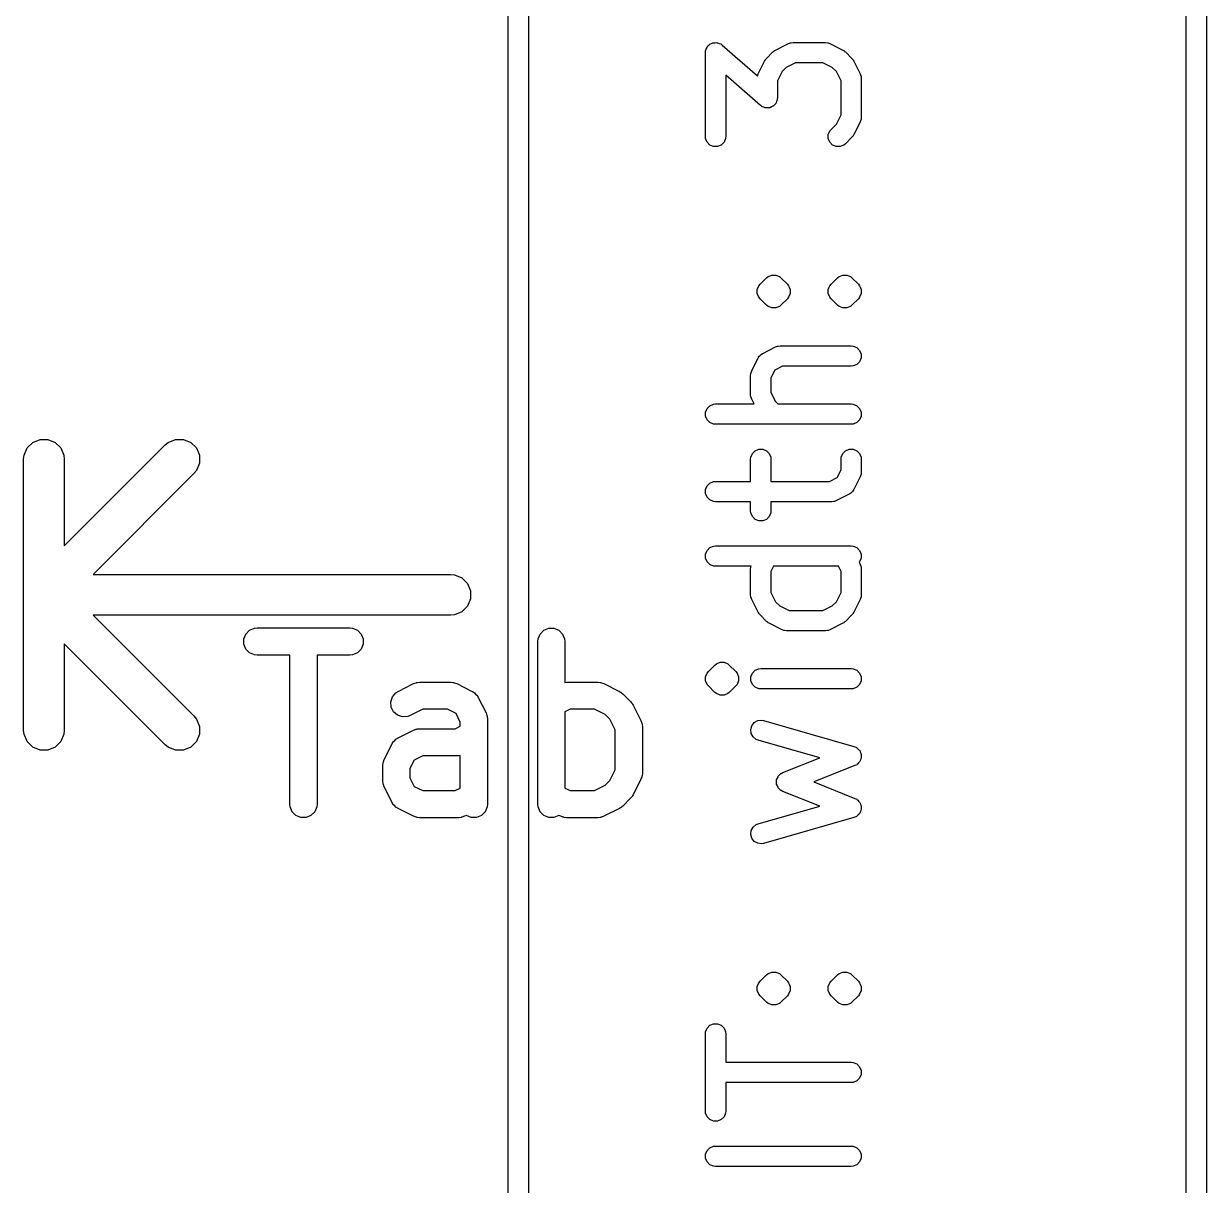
# Model space of a CAD drawing. Header units: inches. Extents: x 1.65 to 4.85, y -4.53 to -1.63.
# Drawn here: x 4.4823 to 4.8258, y -2.7306 to -2.3931 of the extents above; entities that cross this region are included whole.
import ezdxf

# ---------------------------------------------------------------- set-up
doc = ezdxf.new("R2010")
doc.units = ezdxf.units.IN
doc.header["$MEASUREMENT"] = 0
doc.layers.add('BLACK', color=250, linetype='CONTINUOUS')

msp = doc.modelspace()

# ---------------------------------------------------------------- linework, layer by layer
at = {"layer": 'BLACK', "linetype": 'CONTINUOUS'}
for p, q in [((4.81988, -4.25959), (4.81988, -2.079)), ((4.82579, -2.079), (4.82579, -4.25959)), ((4.62303, -4.12179), (4.62303, -2.21679)), ((4.62894, -2.21679), (4.62894, -4.12179)), ((4.68035, -2.40114), (4.68036, -2.401)), ((4.68036, -2.401), (4.68055, -2.40056)), ((4.68055, -2.40056), (4.6807, -2.4001)), ((4.6807, -2.4001), (4.68077, -2.40003)), ((4.68077, -2.40003), (4.68081, -2.39993)), ((4.68081, -2.39993), (4.68114, -2.3996)), ((4.68114, -2.3996), (4.68146, -2.39923)), ((4.68146, -2.39923), (4.68155, -2.39919)), ((4.68155, -2.39919), (4.68162, -2.39912)), ((4.68162, -2.39912), (4.68206, -2.39894)), ((4.68206, -2.39894), (4.68249, -2.39872)), ((4.68249, -2.39872), (4.68259, -2.39872)), ((4.68259, -2.39872), (4.68268, -2.39868)), ((4.68268, -2.39868), (4.68316, -2.39868)), ((4.68316, -2.39868), (4.68364, -2.39865)), ((4.68364, -2.39865), (4.68374, -2.39868)), ((4.68374, -2.39868), (4.68384, -2.39868)), ((4.68384, -2.39868), (4.68428, -2.39886)), ((4.68428, -2.39886), (4.68473, -2.39902)), ((4.68473, -2.39902), (4.68485, -2.3991)), ((4.68485, -2.3991), (4.6849, -2.39912)), ((4.6849, -2.39912), (4.68496, -2.39917)), ((4.68496, -2.39917), (4.6852, -2.39935)), ((4.6852, -2.39935), (4.69541, -2.40829)), ((4.7002, -2.40112), (4.70029, -2.40106)), ((4.70029, -2.40106), (4.70037, -2.40099)), ((4.70037, -2.40099), (4.70044, -2.40096)), ((4.70044, -2.40096), (4.70069, -2.40081)), ((4.70069, -2.40081), (4.70444, -2.39893)), ((4.70444, -2.39893), (4.70498, -2.39873)), ((4.70498, -2.39873), (4.70508, -2.39872)), ((4.70508, -2.39872), (4.70518, -2.39868)), ((4.70518, -2.39868), (4.70576, -2.39862)), ((4.70576, -2.39862), (4.71513, -2.39862)), ((4.71513, -2.39862), (4.71571, -2.39868)), ((4.71571, -2.39868), (4.71581, -2.39872)), ((4.71581, -2.39872), (4.71591, -2.39873)), ((4.71591, -2.39873), (4.71645, -2.39893)), ((4.71645, -2.39893), (4.7202, -2.40081)), ((4.7202, -2.40081), (4.72045, -2.40096)), ((4.72045, -2.40096), (4.72052, -2.40099)), ((4.72052, -2.40099), (4.7206, -2.40106)), ((4.7206, -2.40106), (4.72069, -2.40112)), ((4.68031, -2.40157), (4.68034, -2.40127)), ((4.68031, -2.42595), (4.68031, -2.40157)), ((4.68033, -2.40119), (4.68035, -2.40114)), ((4.68034, -2.40127), (4.68033, -2.40119)), ((4.69562, -2.40775), (4.69749, -2.404)), ((4.69749, -2.404), (4.69765, -2.40376)), ((4.69765, -2.40376), (4.69768, -2.40368)), ((4.69768, -2.40368), (4.69774, -2.4036)), ((4.69774, -2.4036), (4.6978, -2.40351)), ((4.6978, -2.40351), (4.69786, -2.40346)), ((4.69786, -2.40346), (4.69805, -2.40324)), ((4.69805, -2.40324), (4.69992, -2.40136)), ((4.69992, -2.40136), (4.70015, -2.40118)), ((4.70015, -2.40118), (4.7002, -2.40112)), ((4.70645, -2.40453), (4.70376, -2.40588)), ((4.71443, -2.40453), (4.70645, -2.40453)), ((4.71713, -2.40588), (4.71443, -2.40453)), ((4.72069, -2.40112), (4.72074, -2.40118)), ((4.72074, -2.40118), (4.72097, -2.40136)), ((4.72097, -2.40136), (4.72284, -2.40324)), ((4.72284, -2.40324), (4.72303, -2.40346)), ((4.72303, -2.40346), (4.72309, -2.40351)), ((4.72309, -2.40351), (4.72314, -2.4036)), ((4.72314, -2.4036), (4.72321, -2.40368)), ((4.72321, -2.40368), (4.72324, -2.40376)), ((4.72324, -2.40376), (4.7234, -2.404)), ((4.7234, -2.404), (4.72527, -2.40775)), ((4.69541, -2.40829), (4.69562, -2.40775)), ((4.70256, -2.40707), (4.70121, -2.40977)), ((4.70376, -2.40588), (4.70256, -2.40707)), ((4.71833, -2.40707), (4.71713, -2.40588)), ((4.71968, -2.40977), (4.71833, -2.40707)), ((4.72527, -2.40775), (4.72548, -2.40829)), ((4.69631, -2.41692), (4.68621, -2.40808)), ((4.68621, -2.40808), (4.68621, -2.42595)), ((4.70121, -2.40977), (4.70121, -2.4147)), ((4.71968, -2.41963), (4.71968, -2.40977)), ((4.72548, -2.40829), (4.72549, -2.4084)), ((4.72549, -2.4084), (4.72553, -2.4085)), ((4.72553, -2.4085), (4.72558, -2.40907)), ((4.72558, -2.40907), (4.72558, -2.42032)), ((4.70121, -2.4147), (4.70118, -2.415)), ((4.69656, -2.4171), (4.69631, -2.41692)), ((4.69662, -2.41715), (4.69656, -2.4171)), ((4.69667, -2.41717), (4.69662, -2.41715)), ((4.69679, -2.41726), (4.69667, -2.41717)), ((4.69724, -2.41741), (4.69679, -2.41726)), ((4.69768, -2.41759), (4.69724, -2.41741)), ((4.69778, -2.41759), (4.69768, -2.41759)), ((4.69788, -2.41763), (4.69778, -2.41759)), ((4.69836, -2.41759), (4.69788, -2.41763)), ((4.69883, -2.41759), (4.69836, -2.41759)), ((4.69893, -2.41756), (4.69883, -2.41759)), ((4.69903, -2.41755), (4.69893, -2.41756)), ((4.69946, -2.41734), (4.69903, -2.41755)), ((4.6999, -2.41715), (4.69946, -2.41734)), ((4.69997, -2.41708), (4.6999, -2.41715)), ((4.70006, -2.41704), (4.69997, -2.41708)), ((4.70037, -2.41668), (4.70006, -2.41704)), ((4.70071, -2.41634), (4.70037, -2.41668)), ((4.70075, -2.41625), (4.70071, -2.41634)), ((4.70082, -2.41617), (4.70075, -2.41625)), ((4.70097, -2.41572), (4.70082, -2.41617)), ((4.70115, -2.41527), (4.70097, -2.41572)), ((4.70117, -2.41513), (4.70115, -2.41527)), ((4.70119, -2.41508), (4.70117, -2.41513)), ((4.70118, -2.415), (4.70119, -2.41508)), ((4.71833, -2.42232), (4.71968, -2.41963)), ((4.72527, -2.42164), (4.7234, -2.42539)), ((4.72548, -2.4211), (4.72527, -2.42164)), ((4.72549, -2.421), (4.72548, -2.4211)), ((4.72553, -2.4209), (4.72549, -2.421)), ((4.72558, -2.42032), (4.72553, -2.4209)), ((4.71599, -2.42537), (4.71643, -2.42431)), ((4.71643, -2.42431), (4.71679, -2.42386)), ((4.71679, -2.42386), (4.71833, -2.42232)), ((4.68036, -2.42652), (4.68031, -2.42595)), ((4.68081, -2.42759), (4.68036, -2.42652)), ((4.68162, -2.4284), (4.68081, -2.42759)), ((4.68268, -2.42884), (4.68162, -2.4284)), ((4.6849, -2.4284), (4.68384, -2.42884)), ((4.68572, -2.42759), (4.6849, -2.4284)), ((4.68616, -2.42652), (4.68572, -2.42759)), ((4.68621, -2.42595), (4.68616, -2.42652)), ((4.71599, -2.42652), (4.71599, -2.42537)), ((4.71643, -2.42759), (4.71599, -2.42652)), ((4.71724, -2.4284), (4.71643, -2.42759)), ((4.71831, -2.42884), (4.71724, -2.4284)), ((4.72052, -2.4284), (4.71946, -2.42884)), ((4.72097, -2.42803), (4.72052, -2.4284)), ((4.72284, -2.42616), (4.72097, -2.42803)), ((4.72303, -2.42593), (4.72284, -2.42616)), ((4.72309, -2.42588), (4.72303, -2.42593)), ((4.72314, -2.42579), (4.72309, -2.42588)), ((4.72321, -2.42571), (4.72314, -2.42579)), ((4.72324, -2.42564), (4.72321, -2.42571)), ((4.7234, -2.42539), (4.72324, -2.42564)), ((4.68384, -2.42884), (4.68268, -2.42884)), ((4.71946, -2.42884), (4.71831, -2.42884)), ((4.69849, -2.46661), (4.69956, -2.46617)), ((4.69956, -2.46617), (4.70071, -2.46617)), ((4.70071, -2.46617), (4.70177, -2.46661)), ((4.71912, -2.46661), (4.72018, -2.46617)), ((4.72018, -2.46617), (4.72133, -2.46617)), ((4.72133, -2.46617), (4.7224, -2.46661)), ((4.69536, -2.47037), (4.6958, -2.4693)), ((4.6958, -2.4693), (4.69617, -2.46885)), ((4.69617, -2.46885), (4.69805, -2.46698)), ((4.69805, -2.46698), (4.69849, -2.46661)), ((4.70177, -2.46661), (4.70222, -2.46698)), ((4.70222, -2.46698), (4.7041, -2.46885)), ((4.7041, -2.46885), (4.70446, -2.4693)), ((4.70446, -2.4693), (4.7046, -2.46964)), ((4.7046, -2.46964), (4.7049, -2.47037)), ((4.71599, -2.47037), (4.71628, -2.46964)), ((4.71628, -2.46964), (4.71643, -2.4693)), ((4.71643, -2.4693), (4.71679, -2.46885)), ((4.71643, -2.4693), (4.71643, -2.4693)), ((4.71679, -2.46885), (4.71867, -2.46698)), ((4.71867, -2.46698), (4.71912, -2.46661)), ((4.7224, -2.46661), (4.7224, -2.46661)), ((4.7224, -2.46661), (4.72284, -2.46698)), ((4.72284, -2.46698), (4.72472, -2.46885)), ((4.72472, -2.46885), (4.72509, -2.4693)), ((4.72509, -2.4693), (4.72523, -2.46964)), ((4.72523, -2.46964), (4.72553, -2.47037)), ((4.69536, -2.47152), (4.69536, -2.47037)), ((4.6958, -2.47258), (4.69536, -2.47152)), ((4.69617, -2.47303), (4.6958, -2.47258)), ((4.69805, -2.4749), (4.69617, -2.47303)), ((4.7041, -2.47303), (4.70222, -2.4749)), ((4.70446, -2.47258), (4.7041, -2.47303)), ((4.7049, -2.47152), (4.70446, -2.47258)), ((4.7049, -2.47037), (4.7049, -2.47152)), ((4.71599, -2.47152), (4.71599, -2.47037)), ((4.71643, -2.47258), (4.71599, -2.47152)), ((4.71679, -2.47303), (4.71643, -2.47258)), ((4.71643, -2.47258), (4.71643, -2.47258)), ((4.71867, -2.4749), (4.71679, -2.47303)), ((4.72472, -2.47303), (4.72284, -2.4749)), ((4.72509, -2.47258), (4.72472, -2.47303)), ((4.72553, -2.47152), (4.72509, -2.47258)), ((4.72553, -2.47037), (4.72553, -2.47152)), ((4.69849, -2.47527), (4.69805, -2.4749)), ((4.69956, -2.47571), (4.69849, -2.47527)), ((4.70071, -2.47571), (4.69956, -2.47571)), ((4.69956, -2.47571), (4.69956, -2.47571)), ((4.70177, -2.47527), (4.70071, -2.47571)), ((4.70222, -2.4749), (4.70177, -2.47527)), ((4.71912, -2.47527), (4.71867, -2.4749)), ((4.72018, -2.47571), (4.71912, -2.47527)), ((4.72133, -2.47571), (4.72018, -2.47571)), ((4.7224, -2.47527), (4.72133, -2.47571)), ((4.72284, -2.4749), (4.7224, -2.47527)), ((4.70069, -2.48705), (4.70123, -2.48684)), ((4.70123, -2.48684), (4.70133, -2.48683)), ((4.70133, -2.48683), (4.70143, -2.48679)), ((4.70143, -2.48679), (4.70201, -2.48674)), ((4.70201, -2.48674), (4.72263, -2.48674)), ((4.72263, -2.48674), (4.72321, -2.48679)), ((4.72321, -2.48679), (4.72427, -2.48723)), ((4.69374, -2.49399), (4.69562, -2.49024)), ((4.69562, -2.49024), (4.69568, -2.49015)), ((4.69568, -2.49015), (4.69569, -2.4901)), ((4.69569, -2.4901), (4.69574, -2.49004)), ((4.69574, -2.49004), (4.69593, -2.48975)), ((4.69593, -2.48975), (4.69621, -2.48951)), ((4.69621, -2.48951), (4.69645, -2.48923)), ((4.69645, -2.48923), (4.69674, -2.48905)), ((4.69674, -2.48905), (4.6968, -2.489)), ((4.6968, -2.489), (4.69684, -2.48898)), ((4.69684, -2.48898), (4.69694, -2.48892)), ((4.69694, -2.48892), (4.70069, -2.48705)), ((4.72427, -2.48723), (4.72509, -2.48805)), ((4.72509, -2.48805), (4.72553, -2.48911)), ((4.72553, -2.49026), (4.72509, -2.49133)), ((4.72553, -2.48911), (4.72553, -2.49026)), ((4.70046, -2.49376), (4.69934, -2.49601)), ((4.70271, -2.49264), (4.70046, -2.49376)), ((4.72263, -2.49264), (4.70271, -2.49264)), ((4.72321, -2.49258), (4.72263, -2.49264)), ((4.72427, -2.49214), (4.72321, -2.49258)), ((4.72509, -2.49133), (4.72427, -2.49214)), ((4.69343, -2.49531), (4.69349, -2.49474)), ((4.69343, -2.50094), (4.69343, -2.49531)), ((4.69349, -2.49474), (4.69353, -2.49464)), ((4.69353, -2.49464), (4.69354, -2.49453)), ((4.69354, -2.49453), (4.69374, -2.49399)), ((4.69934, -2.49601), (4.69934, -2.50024)), ((4.69934, -2.50024), (4.70069, -2.50294)), ((4.68081, -2.50492), (4.68162, -2.50411)), ((4.68162, -2.50411), (4.68268, -2.50367)), ((4.68268, -2.50367), (4.68326, -2.50361)), ((4.68326, -2.50361), (4.69442, -2.50361)), ((4.69349, -2.50151), (4.69343, -2.50094)), ((4.69353, -2.50161), (4.69349, -2.50151)), ((4.69354, -2.50172), (4.69353, -2.50161)), ((4.69374, -2.50226), (4.69354, -2.50172)), ((4.69442, -2.50361), (4.69374, -2.50226)), ((4.70069, -2.50294), (4.70136, -2.50361)), ((4.70136, -2.50361), (4.72263, -2.50361)), ((4.72263, -2.50361), (4.72321, -2.50367)), ((4.72321, -2.50367), (4.72427, -2.50411)), ((4.72427, -2.50411), (4.72509, -2.50492)), ((4.68036, -2.50599), (4.68081, -2.50492)), ((4.68036, -2.50714), (4.68036, -2.50599)), ((4.68081, -2.5082), (4.68036, -2.50714)), ((4.72509, -2.50492), (4.72553, -2.50599)), ((4.72553, -2.50714), (4.72509, -2.5082)), ((4.72553, -2.50599), (4.72553, -2.50714)), ((4.68162, -2.50902), (4.68081, -2.5082)), ((4.68268, -2.50946), (4.68162, -2.50902)), ((4.68326, -2.50951), (4.68268, -2.50946)), ((4.72263, -2.50951), (4.68326, -2.50951)), ((4.72321, -2.50946), (4.72263, -2.50951)), ((4.72427, -2.50902), (4.72321, -2.50946)), ((4.72509, -2.5082), (4.72427, -2.50902)), ((4.48491, -2.51477), (4.48704, -2.51389)), ((4.48704, -2.51389), (4.48934, -2.51389)), ((4.48934, -2.51389), (4.49147, -2.51477)), ((4.52428, -2.51477), (4.52641, -2.51389)), ((4.52641, -2.51389), (4.52871, -2.51389)), ((4.52871, -2.51389), (4.53084, -2.51477)), ((4.4824, -2.51853), (4.48328, -2.5164)), ((4.48328, -2.5164), (4.48491, -2.51477)), ((4.49147, -2.51477), (4.4931, -2.5164)), ((4.4931, -2.5164), (4.49398, -2.51853)), ((4.49409, -2.5448), (4.52338, -2.51551)), ((4.52338, -2.51551), (4.52428, -2.51477)), ((4.53084, -2.51477), (4.53247, -2.5164)), ((4.53247, -2.5164), (4.53335, -2.51853)), ((4.69393, -2.51804), (4.69474, -2.51723)), ((4.69474, -2.51723), (4.69581, -2.51679)), ((4.69581, -2.51679), (4.69696, -2.51679)), ((4.69696, -2.51679), (4.69802, -2.51723)), ((4.69802, -2.51723), (4.69884, -2.51804)), ((4.72018, -2.51804), (4.72099, -2.51723)), ((4.72099, -2.51723), (4.72205, -2.51679)), ((4.72205, -2.51679), (4.72321, -2.51679)), ((4.72321, -2.51679), (4.72427, -2.51723)), ((4.72427, -2.51723), (4.72509, -2.51804)), ((4.48228, -2.51969), (4.4824, -2.51853)), ((4.48228, -2.59843), (4.48228, -2.51969)), ((4.49398, -2.51853), (4.49409, -2.51969)), ((4.49409, -2.51969), (4.49409, -2.5448)), ((4.53335, -2.52084), (4.53247, -2.52297)), ((4.53335, -2.51853), (4.53335, -2.52084)), ((4.69343, -2.51969), (4.69349, -2.51911)), ((4.69343, -2.52611), (4.69343, -2.51969)), ((4.69349, -2.51911), (4.69393, -2.51804)), ((4.69884, -2.51804), (4.69928, -2.51911)), ((4.69928, -2.51911), (4.69934, -2.51969)), ((4.69934, -2.51969), (4.69934, -2.52611)), ((4.71968, -2.51969), (4.71973, -2.51911)), ((4.71968, -2.52274), (4.71968, -2.51969)), ((4.71973, -2.51911), (4.72018, -2.51804)), ((4.72509, -2.51804), (4.72553, -2.51911)), ((4.72553, -2.51911), (4.72558, -2.51969)), ((4.72558, -2.51969), (4.72558, -2.52343)), ((4.53173, -2.52386), (4.50245, -2.55315)), ((4.53247, -2.52297), (4.53173, -2.52386)), ((4.71856, -2.52498), (4.71968, -2.52274)), ((4.72548, -2.52421), (4.72527, -2.52476)), ((4.72549, -2.52411), (4.72548, -2.52421)), ((4.72553, -2.52401), (4.72549, -2.52411)), ((4.72558, -2.52343), (4.72553, -2.52401)), ((4.68036, -2.52848), (4.68081, -2.52742)), ((4.68081, -2.52742), (4.68162, -2.5266)), ((4.68162, -2.5266), (4.68268, -2.52616)), ((4.68268, -2.52616), (4.68326, -2.52611)), ((4.68326, -2.52611), (4.69343, -2.52611)), ((4.69934, -2.52611), (4.71631, -2.52611)), ((4.71631, -2.52611), (4.71856, -2.52498)), ((4.72527, -2.52476), (4.7234, -2.5285)), ((4.68036, -2.52963), (4.68036, -2.52848)), ((4.68081, -2.5307), (4.68036, -2.52963)), ((4.68162, -2.53151), (4.68081, -2.5307)), ((4.68268, -2.53195), (4.68162, -2.53151)), ((4.72208, -2.52983), (4.71833, -2.5317)), ((4.72217, -2.52976), (4.72208, -2.52983)), ((4.72222, -2.52975), (4.72217, -2.52976)), ((4.72227, -2.5297), (4.72222, -2.52975)), ((4.72257, -2.52952), (4.72227, -2.5297)), ((4.72281, -2.52924), (4.72257, -2.52952)), ((4.72309, -2.52899), (4.72281, -2.52924)), ((4.72327, -2.5287), (4.72309, -2.52899)), ((4.72332, -2.52865), (4.72327, -2.5287)), ((4.72334, -2.5286), (4.72332, -2.52865)), ((4.7234, -2.5285), (4.72334, -2.5286)), ((4.68326, -2.53201), (4.68268, -2.53195)), ((4.69343, -2.53201), (4.68326, -2.53201)), ((4.69343, -2.53468), (4.69343, -2.53201)), ((4.69349, -2.53526), (4.69343, -2.53468)), ((4.69934, -2.53468), (4.69928, -2.53526)), ((4.71701, -2.53201), (4.69934, -2.53201)), ((4.69934, -2.53201), (4.69934, -2.53468)), ((4.71758, -2.53195), (4.71701, -2.53201)), ((4.71768, -2.53191), (4.71758, -2.53195)), ((4.71779, -2.53191), (4.71768, -2.53191)), ((4.71833, -2.5317), (4.71779, -2.53191)), ((4.69393, -2.53632), (4.69349, -2.53526)), ((4.69474, -2.53714), (4.69393, -2.53632)), ((4.69581, -2.53758), (4.69474, -2.53714)), ((4.69696, -2.53758), (4.69581, -2.53758)), ((4.69802, -2.53714), (4.69696, -2.53758)), ((4.69884, -2.53632), (4.69802, -2.53714)), ((4.69928, -2.53526), (4.69884, -2.53632)), ((4.68081, -2.54617), (4.68162, -2.54535)), ((4.68162, -2.54535), (4.68268, -2.54491)), ((4.68268, -2.54491), (4.68326, -2.54485)), ((4.68326, -2.54485), (4.72263, -2.54485)), ((4.72263, -2.54485), (4.72321, -2.54491)), ((4.72321, -2.54491), (4.72427, -2.54535)), ((4.72427, -2.54535), (4.72509, -2.54617)), ((4.68036, -2.54723), (4.68081, -2.54617)), ((4.68036, -2.54838), (4.68036, -2.54723)), ((4.68081, -2.54945), (4.68036, -2.54838)), ((4.72509, -2.54617), (4.72553, -2.54723)), ((4.72553, -2.54838), (4.72509, -2.54945)), ((4.72553, -2.54723), (4.72553, -2.54838)), ((4.68162, -2.55026), (4.68081, -2.54945)), ((4.68268, -2.5507), (4.68162, -2.55026)), ((4.68326, -2.55076), (4.68268, -2.5507)), ((4.69354, -2.55076), (4.68326, -2.55076)), ((4.69343, -2.55156), (4.69349, -2.55098)), ((4.69343, -2.55906), (4.69343, -2.55156)), ((4.69349, -2.55098), (4.69353, -2.55088)), ((4.69353, -2.55088), (4.69354, -2.55078)), ((4.69354, -2.55078), (4.69354, -2.55076)), ((4.70008, -2.55076), (4.69934, -2.55225)), ((4.71893, -2.55076), (4.70008, -2.55076)), ((4.71968, -2.55225), (4.71893, -2.55076)), ((4.72509, -2.54945), (4.72495, -2.54959)), ((4.72495, -2.54959), (4.72527, -2.55024)), ((4.72527, -2.55024), (4.72548, -2.55078)), ((4.72548, -2.55078), (4.72549, -2.55088)), ((4.72549, -2.55088), (4.72553, -2.55098)), ((4.72553, -2.55098), (4.72558, -2.55156)), ((4.72558, -2.55156), (4.72558, -2.55906)), ((4.50245, -2.55315), (4.6063, -2.55315)), ((4.6063, -2.55315), (4.60745, -2.55326)), ((4.60745, -2.55326), (4.60958, -2.55414)), ((4.60958, -2.55414), (4.61121, -2.55577)), ((4.69934, -2.55225), (4.69934, -2.55836)), ((4.71968, -2.55836), (4.71968, -2.55225)), ((4.61121, -2.55577), (4.61209, -2.5579)), ((4.61209, -2.5579), (4.61209, -2.56021)), ((4.69349, -2.55963), (4.69343, -2.55906)), ((4.69934, -2.55836), (4.70069, -2.56106)), ((4.71833, -2.56106), (4.71968, -2.55836)), ((4.72558, -2.55906), (4.72553, -2.55963)), ((4.61121, -2.56234), (4.60958, -2.56397)), ((4.61209, -2.56021), (4.61121, -2.56234)), ((4.69353, -2.55973), (4.69349, -2.55963)), ((4.69354, -2.55984), (4.69353, -2.55973)), ((4.69374, -2.56038), (4.69354, -2.55984)), ((4.69562, -2.56413), (4.69374, -2.56038)), ((4.70069, -2.56106), (4.70188, -2.56225)), ((4.70188, -2.56225), (4.70458, -2.5636)), ((4.71443, -2.5636), (4.71713, -2.56225)), ((4.71713, -2.56225), (4.71833, -2.56106)), ((4.72527, -2.56038), (4.7234, -2.56413)), ((4.72548, -2.55984), (4.72527, -2.56038)), ((4.72549, -2.55973), (4.72548, -2.55984)), ((4.72553, -2.55963), (4.72549, -2.55973)), ((4.6063, -2.56496), (4.50245, -2.56496)), ((4.50245, -2.56496), (4.53173, -2.59425)), ((4.60745, -2.56485), (4.6063, -2.56496)), ((4.60958, -2.56397), (4.60745, -2.56485)), ((4.69577, -2.56437), (4.69562, -2.56413)), ((4.6958, -2.56445), (4.69577, -2.56437)), ((4.69587, -2.56453), (4.6958, -2.56445)), ((4.69593, -2.56462), (4.69587, -2.56453)), ((4.69599, -2.56467), (4.69593, -2.56462)), ((4.69617, -2.56489), (4.69599, -2.56467)), ((4.69805, -2.56677), (4.69617, -2.56489)), ((4.70458, -2.5636), (4.71443, -2.5636)), ((4.72284, -2.56489), (4.72097, -2.56677)), ((4.72303, -2.56467), (4.72284, -2.56489)), ((4.72309, -2.56462), (4.72303, -2.56467)), ((4.72314, -2.56453), (4.72309, -2.56462)), ((4.72321, -2.56445), (4.72314, -2.56453)), ((4.72324, -2.56437), (4.72321, -2.56445)), ((4.7234, -2.56413), (4.72324, -2.56437)), ((4.54678, -2.57044), (4.54787, -2.56935)), ((4.54787, -2.56935), (4.54929, -2.56877)), ((4.54929, -2.56877), (4.55006, -2.56869)), ((4.55006, -2.56869), (4.57705, -2.56869)), ((4.57705, -2.56869), (4.57782, -2.56877)), ((4.57782, -2.56877), (4.57924, -2.56935)), ((4.57924, -2.56935), (4.58033, -2.57044)), ((4.63227, -2.57044), (4.63336, -2.56935)), ((4.63336, -2.56935), (4.63478, -2.56877)), ((4.63478, -2.56877), (4.63631, -2.56877)), ((4.63631, -2.56877), (4.63773, -2.56935)), ((4.63773, -2.56935), (4.63882, -2.57044)), ((4.69827, -2.56695), (4.69805, -2.56677)), ((4.69832, -2.56701), (4.69827, -2.56695)), ((4.69841, -2.56707), (4.69832, -2.56701)), ((4.69849, -2.56713), (4.69841, -2.56707)), ((4.69856, -2.56716), (4.69849, -2.56713)), ((4.69881, -2.56732), (4.69856, -2.56716)), ((4.70256, -2.5692), (4.69881, -2.56732)), ((4.7031, -2.5694), (4.70256, -2.5692)), ((4.70321, -2.56941), (4.7031, -2.5694)), ((4.71591, -2.5694), (4.71581, -2.56941)), ((4.71645, -2.5692), (4.71591, -2.5694)), ((4.7202, -2.56732), (4.71645, -2.5692)), ((4.72045, -2.56716), (4.7202, -2.56732)), ((4.72052, -2.56713), (4.72045, -2.56716)), ((4.7206, -2.56707), (4.72052, -2.56713)), ((4.72069, -2.56701), (4.7206, -2.56707)), ((4.72074, -2.56695), (4.72069, -2.56701)), ((4.72097, -2.56677), (4.72074, -2.56695)), ((4.54619, -2.57186), (4.54678, -2.57044)), ((4.54619, -2.5734), (4.54619, -2.57186)), ((4.58033, -2.57044), (4.58091, -2.57186)), ((4.58091, -2.57186), (4.58091, -2.5734)), ((4.63161, -2.57263), (4.63168, -2.57186)), ((4.63161, -2.61987), (4.63161, -2.57263)), ((4.63168, -2.57186), (4.63227, -2.57044)), ((4.63882, -2.57044), (4.63941, -2.57186)), ((4.63941, -2.57186), (4.63948, -2.57263)), ((4.63948, -2.57263), (4.63948, -2.58449)), ((4.70331, -2.56945), (4.70321, -2.56941)), ((4.70388, -2.56951), (4.70331, -2.56945)), ((4.71513, -2.56951), (4.70388, -2.56951)), ((4.71571, -2.56945), (4.71513, -2.56951)), ((4.71581, -2.56941), (4.71571, -2.56945)), ((4.52338, -2.6026), (4.49409, -2.57331)), ((4.49409, -2.57331), (4.49409, -2.59843)), ((4.54678, -2.57481), (4.54619, -2.5734)), ((4.54787, -2.5759), (4.54678, -2.57481)), ((4.54929, -2.57649), (4.54787, -2.5759)), ((4.57924, -2.5759), (4.57782, -2.57649)), ((4.58033, -2.57481), (4.57924, -2.5759)), ((4.58091, -2.5734), (4.58033, -2.57481)), ((4.55006, -2.57656), (4.54929, -2.57649)), ((4.55962, -2.57656), (4.55006, -2.57656)), ((4.55962, -2.61987), (4.55962, -2.57656)), ((4.57705, -2.57656), (4.56749, -2.57656)), ((4.56749, -2.57656), (4.56749, -2.61987)), ((4.57782, -2.57649), (4.57705, -2.57656)), ((4.68117, -2.58134), (4.68305, -2.57946)), ((4.68305, -2.57946), (4.68349, -2.5791)), ((4.68349, -2.5791), (4.68456, -2.57866)), ((4.68456, -2.57866), (4.68571, -2.57866)), ((4.68571, -2.57866), (4.68678, -2.5791)), ((4.68678, -2.5791), (4.68722, -2.57946)), ((4.68722, -2.57946), (4.6891, -2.58134)), ((4.68036, -2.58285), (4.68081, -2.58179)), ((4.68036, -2.584), (4.68036, -2.58285)), ((4.68081, -2.58179), (4.68117, -2.58134)), ((4.6891, -2.58134), (4.68947, -2.58179)), ((4.68947, -2.58179), (4.68961, -2.58213)), ((4.68961, -2.58213), (4.68991, -2.58285)), ((4.68991, -2.58285), (4.68991, -2.584)), ((4.69349, -2.58285), (4.69393, -2.58179)), ((4.69349, -2.584), (4.69349, -2.58285)), ((4.69393, -2.58179), (4.69474, -2.58097)), ((4.69474, -2.58097), (4.69581, -2.58053)), ((4.69581, -2.58053), (4.69638, -2.58047)), ((4.69638, -2.58047), (4.72263, -2.58047)), ((4.72263, -2.58047), (4.72321, -2.58053)), ((4.72321, -2.58053), (4.72427, -2.58097)), ((4.72427, -2.58097), (4.72509, -2.58179)), ((4.72509, -2.58179), (4.72553, -2.58285)), ((4.72553, -2.58285), (4.72553, -2.584)), ((4.59104, -2.5871), (4.59554, -2.58485)), ((4.59554, -2.58485), (4.59626, -2.58458)), ((4.59626, -2.58458), (4.5964, -2.58457)), ((4.5964, -2.58457), (4.59653, -2.58451)), ((4.59653, -2.58451), (4.5973, -2.58444)), ((4.5973, -2.58444), (4.6063, -2.58444)), ((4.6063, -2.58444), (4.60707, -2.58451)), ((4.60707, -2.58451), (4.6072, -2.58457)), ((4.6072, -2.58457), (4.60734, -2.58458)), ((4.60734, -2.58458), (4.60806, -2.58485)), ((4.60806, -2.58485), (4.61256, -2.5871)), ((4.63948, -2.58449), (4.64004, -2.58444)), ((4.64004, -2.58444), (4.64904, -2.58444)), ((4.64904, -2.58444), (4.64981, -2.58451)), ((4.64981, -2.58451), (4.64994, -2.58457)), ((4.64994, -2.58457), (4.65008, -2.58458)), ((4.65008, -2.58458), (4.6508, -2.58485)), ((4.6508, -2.58485), (4.6553, -2.5871)), ((4.68081, -2.58507), (4.68036, -2.584)), ((4.68117, -2.58551), (4.68081, -2.58507)), ((4.68305, -2.58739), (4.68117, -2.58551)), ((4.6891, -2.58551), (4.68722, -2.58739)), ((4.68947, -2.58507), (4.6891, -2.58551)), ((4.68991, -2.584), (4.68947, -2.58507)), ((4.69393, -2.58507), (4.69349, -2.584)), ((4.69474, -2.58588), (4.69393, -2.58507)), ((4.69581, -2.58632), (4.69474, -2.58588)), ((4.69638, -2.58638), (4.69581, -2.58632)), ((4.72263, -2.58638), (4.69638, -2.58638)), ((4.72321, -2.58632), (4.72263, -2.58638)), ((4.72427, -2.58588), (4.72321, -2.58632)), ((4.72509, -2.58507), (4.72427, -2.58588)), ((4.72553, -2.584), (4.72509, -2.58507)), ((4.58889, -2.59013), (4.58938, -2.58868)), ((4.58938, -2.58868), (4.59039, -2.58752)), ((4.59039, -2.58752), (4.59104, -2.5871)), ((4.61256, -2.5871), (4.61269, -2.58718)), ((4.61269, -2.58718), (4.61275, -2.58721)), ((4.61275, -2.58721), (4.61282, -2.58727)), ((4.61282, -2.58727), (4.61321, -2.58752)), ((4.61321, -2.58752), (4.61354, -2.58789)), ((4.61354, -2.58789), (4.61391, -2.58821)), ((4.61391, -2.58821), (4.61415, -2.5886)), ((4.61415, -2.5886), (4.61422, -2.58868)), ((4.61422, -2.58868), (4.61424, -2.58874)), ((4.61424, -2.58874), (4.61432, -2.58886)), ((4.61432, -2.58886), (4.61657, -2.59336)), ((4.6553, -2.5871), (4.65563, -2.58731)), ((4.65563, -2.58731), (4.65573, -2.58735)), ((4.65573, -2.58735), (4.65584, -2.58744)), ((4.65584, -2.58744), (4.65596, -2.58752)), ((4.65596, -2.58752), (4.65603, -2.58759)), ((4.65603, -2.58759), (4.65633, -2.58784)), ((4.65633, -2.58784), (4.65858, -2.59009)), ((4.68349, -2.58776), (4.68305, -2.58739)), ((4.68456, -2.5882), (4.68349, -2.58776)), ((4.68571, -2.5882), (4.68456, -2.5882)), ((4.68456, -2.5882), (4.68456, -2.5882)), ((4.68678, -2.58776), (4.68571, -2.5882)), ((4.68722, -2.58739), (4.68678, -2.58776)), ((4.589, -2.59167), (4.58889, -2.59013)), ((4.58969, -2.59304), (4.589, -2.59167)), ((4.59085, -2.59405), (4.58969, -2.59304)), ((4.59823, -2.59231), (4.59456, -2.59415)), ((4.60537, -2.59231), (4.59823, -2.59231)), ((4.60786, -2.59356), (4.60537, -2.59231)), ((4.61657, -2.59336), (4.61685, -2.59408)), ((4.64097, -2.59231), (4.63948, -2.59306)), ((4.63948, -2.59306), (4.63948, -2.61519)), ((4.64811, -2.59231), (4.64097, -2.59231)), ((4.65121, -2.59386), (4.64811, -2.59231)), ((4.65858, -2.59009), (4.65882, -2.59039)), ((4.65882, -2.59039), (4.6589, -2.59046)), ((4.6589, -2.59046), (4.65898, -2.59058)), ((4.65898, -2.59058), (4.65907, -2.59069)), ((4.65907, -2.59069), (4.65911, -2.59078)), ((4.65911, -2.59078), (4.65931, -2.59111)), ((4.65931, -2.59111), (4.66156, -2.59561)), ((4.53173, -2.59425), (4.53247, -2.59514)), ((4.53247, -2.59514), (4.53335, -2.59727)), ((4.59231, -2.59453), (4.59085, -2.59405)), ((4.59384, -2.59442), (4.59231, -2.59453)), ((4.59456, -2.59415), (4.59384, -2.59442)), ((4.60911, -2.59605), (4.60786, -2.59356)), ((4.60911, -2.59719), (4.60911, -2.59605)), ((4.61685, -2.59408), (4.61686, -2.59423)), ((4.61686, -2.59423), (4.61691, -2.59436)), ((4.61691, -2.59436), (4.61699, -2.59512)), ((4.61699, -2.59512), (4.61699, -2.61987)), ((4.65256, -2.59521), (4.65121, -2.59386)), ((4.65411, -2.5983), (4.65256, -2.59521)), ((4.66156, -2.59561), (4.66184, -2.59633)), ((4.66184, -2.59633), (4.66185, -2.59648)), ((4.66185, -2.59648), (4.6619, -2.59661)), ((4.6619, -2.59661), (4.66198, -2.59737)), ((4.69376, -2.59708), (4.69447, -2.59617)), ((4.69447, -2.59617), (4.69548, -2.59561)), ((4.69548, -2.59561), (4.69663, -2.59548)), ((4.69663, -2.59548), (4.6972, -2.59559)), ((4.6972, -2.59559), (4.72344, -2.60309)), ((4.4824, -2.59958), (4.48228, -2.59843)), ((4.48328, -2.60171), (4.4824, -2.59958)), ((4.49398, -2.59958), (4.4931, -2.60171)), ((4.49409, -2.59843), (4.49398, -2.59958)), ((4.53335, -2.59958), (4.53247, -2.60171)), ((4.53335, -2.59727), (4.53335, -2.59958)), ((4.59104, -2.6006), (4.59554, -2.59835)), ((4.59554, -2.59835), (4.59626, -2.59808)), ((4.59626, -2.59808), (4.5964, -2.59807)), ((4.5964, -2.59807), (4.59653, -2.59801)), ((4.59653, -2.59801), (4.5973, -2.59794)), ((4.5973, -2.59794), (4.60762, -2.59794)), ((4.60762, -2.59794), (4.60911, -2.59719)), ((4.65411, -2.60994), (4.65411, -2.5983)), ((4.66198, -2.59737), (4.66198, -2.61087)), ((4.69344, -2.59818), (4.69376, -2.59708)), ((4.69357, -2.59933), (4.69344, -2.59818)), ((4.69413, -2.60034), (4.69357, -2.59933)), ((4.48491, -2.60334), (4.48328, -2.60171)), ((4.48704, -2.60422), (4.48491, -2.60334)), ((4.49147, -2.60334), (4.48934, -2.60422)), ((4.4931, -2.60171), (4.49147, -2.60334)), ((4.52428, -2.60334), (4.52338, -2.6026)), ((4.52641, -2.60422), (4.52428, -2.60334)), ((4.53084, -2.60334), (4.52871, -2.60422)), ((4.53247, -2.60171), (4.53084, -2.60334)), ((4.58703, -2.60686), (4.58928, -2.60236)), ((4.58928, -2.60236), (4.58936, -2.60223)), ((4.58936, -2.60223), (4.58938, -2.60217)), ((4.58938, -2.60217), (4.58945, -2.6021)), ((4.58945, -2.6021), (4.58969, -2.60171)), ((4.58969, -2.60171), (4.59006, -2.60139)), ((4.59006, -2.60139), (4.59039, -2.60101)), ((4.59039, -2.60101), (4.59078, -2.60077)), ((4.59078, -2.60077), (4.59085, -2.6007)), ((4.59085, -2.6007), (4.59091, -2.60068)), ((4.59091, -2.60068), (4.59104, -2.6006)), ((4.69503, -2.60105), (4.69413, -2.60034)), ((4.69557, -2.60126), (4.69503, -2.60105)), ((4.71351, -2.60639), (4.69557, -2.60126)), ((4.72344, -2.60309), (4.72398, -2.6033)), ((4.72398, -2.6033), (4.72413, -2.60342)), ((4.72413, -2.60342), (4.7243, -2.60349)), ((4.7243, -2.60349), (4.72458, -2.60377)), ((4.48934, -2.60422), (4.48704, -2.60422)), ((4.52871, -2.60422), (4.52641, -2.60422)), ((4.58675, -2.60758), (4.58703, -2.60686)), ((4.59574, -2.60706), (4.59449, -2.60955)), ((4.59823, -2.60581), (4.59574, -2.60706)), ((4.60855, -2.60581), (4.59823, -2.60581)), ((4.60911, -2.60576), (4.60855, -2.60581)), ((4.60911, -2.61519), (4.60911, -2.60576)), ((4.70279, -2.61068), (4.71351, -2.60639)), ((4.72458, -2.60377), (4.72488, -2.60401)), ((4.72488, -2.60401), (4.72497, -2.60418)), ((4.72497, -2.60418), (4.72511, -2.60431)), ((4.72511, -2.60431), (4.72525, -2.60468)), ((4.72525, -2.60468), (4.72544, -2.60502)), ((4.72536, -2.6069), (4.72526, -2.60727)), ((4.72552, -2.60654), (4.72536, -2.6069)), ((4.72544, -2.60502), (4.72546, -2.60521)), ((4.72546, -2.60521), (4.72553, -2.60538)), ((4.72557, -2.60617), (4.72552, -2.60635)), ((4.72552, -2.60635), (4.72552, -2.60654)), ((4.72553, -2.60538), (4.72553, -2.60578)), ((4.72553, -2.60578), (4.72557, -2.60617)), ((4.58661, -2.60862), (4.58669, -2.60786)), ((4.58661, -2.61312), (4.58661, -2.60862)), ((4.58669, -2.60786), (4.58674, -2.60772)), ((4.58674, -2.60772), (4.58675, -2.60758)), ((4.59449, -2.60955), (4.59449, -2.61219)), ((4.65256, -2.61304), (4.65411, -2.60994)), ((4.72373, -2.60867), (4.71183, -2.61342)), ((4.72424, -2.6084), (4.72373, -2.60867)), ((4.72438, -2.60827), (4.72424, -2.6084)), ((4.72454, -2.60818), (4.72438, -2.60827)), ((4.72478, -2.60787), (4.72454, -2.60818)), ((4.72507, -2.60759), (4.72478, -2.60787)), ((4.72514, -2.60742), (4.72507, -2.60759)), ((4.72526, -2.60727), (4.72514, -2.60742)), ((4.58669, -2.61389), (4.58661, -2.61312)), ((4.58674, -2.61402), (4.58669, -2.61389)), ((4.58675, -2.61416), (4.58674, -2.61402)), ((4.59449, -2.61219), (4.59574, -2.61469)), ((4.65121, -2.61439), (4.65256, -2.61304)), ((4.66156, -2.61263), (4.65931, -2.61713)), ((4.66184, -2.61191), (4.66156, -2.61263)), ((4.66185, -2.61177), (4.66184, -2.61191)), ((4.6619, -2.61164), (4.66185, -2.61177)), ((4.66198, -2.61087), (4.6619, -2.61164)), ((4.70098, -2.61288), (4.70099, -2.61285)), ((4.70099, -2.61342), (4.70098, -2.61288)), ((4.70098, -2.61396), (4.70099, -2.61342)), ((4.70099, -2.614), (4.70098, -2.61396)), ((4.70099, -2.61281), (4.70121, -2.61232)), ((4.70099, -2.61285), (4.70099, -2.61281)), ((4.70099, -2.61403), (4.70099, -2.614)), ((4.70121, -2.61453), (4.70099, -2.61403)), ((4.70121, -2.61232), (4.70141, -2.61181)), ((4.70141, -2.61181), (4.70143, -2.61179)), ((4.70143, -2.61179), (4.70145, -2.61175)), ((4.70145, -2.61175), (4.70183, -2.61138)), ((4.70183, -2.61138), (4.70221, -2.61099)), ((4.70221, -2.61099), (4.70225, -2.61097)), ((4.70225, -2.61097), (4.70227, -2.61095)), ((4.70227, -2.61095), (4.70279, -2.61068)), ((4.71183, -2.61342), (4.72373, -2.61818)), ((4.58703, -2.61488), (4.58675, -2.61416)), ((4.58928, -2.61938), (4.58703, -2.61488)), ((4.59574, -2.61469), (4.59823, -2.61593)), ((4.59823, -2.61593), (4.60762, -2.61593)), ((4.60762, -2.61593), (4.60911, -2.61519)), ((4.63948, -2.61519), (4.64097, -2.61593)), ((4.64097, -2.61593), (4.64811, -2.61593)), ((4.64811, -2.61593), (4.65121, -2.61439)), ((4.65911, -2.61746), (4.65907, -2.61756)), ((4.65931, -2.61713), (4.65911, -2.61746)), ((4.70141, -2.61503), (4.70121, -2.61453)), ((4.70143, -2.61506), (4.70141, -2.61503)), ((4.70145, -2.61509), (4.70143, -2.61506)), ((4.70183, -2.61547), (4.70145, -2.61509)), ((4.70221, -2.61586), (4.70183, -2.61547)), ((4.70225, -2.61587), (4.70221, -2.61586)), ((4.70227, -2.6159), (4.70225, -2.61587)), ((4.70279, -2.61616), (4.70227, -2.6159)), ((4.71351, -2.62046), (4.70279, -2.61616)), ((4.55969, -2.62064), (4.55962, -2.61987)), ((4.56028, -2.62206), (4.55969, -2.62064)), ((4.56742, -2.62064), (4.56683, -2.62206)), ((4.56749, -2.61987), (4.56742, -2.62064)), ((4.58936, -2.61951), (4.58928, -2.61938)), ((4.58938, -2.61957), (4.58936, -2.61951)), ((4.58945, -2.61965), (4.58938, -2.61957)), ((4.58969, -2.62004), (4.58945, -2.61965)), ((4.59006, -2.62036), (4.58969, -2.62004)), ((4.59039, -2.62073), (4.59006, -2.62036)), ((4.59078, -2.62098), (4.59039, -2.62073)), ((4.61691, -2.62064), (4.61632, -2.62206)), ((4.61699, -2.61987), (4.61691, -2.62064)), ((4.63168, -2.62064), (4.63161, -2.61987)), ((4.63227, -2.62206), (4.63168, -2.62064)), ((4.65573, -2.6209), (4.65563, -2.62094)), ((4.65584, -2.62081), (4.65573, -2.6209)), ((4.65596, -2.62073), (4.65584, -2.62081)), ((4.65603, -2.62065), (4.65596, -2.62073)), ((4.65633, -2.62041), (4.65603, -2.62065)), ((4.65858, -2.61816), (4.65633, -2.62041)), ((4.65882, -2.61785), (4.65858, -2.61816)), ((4.6589, -2.61779), (4.65882, -2.61785)), ((4.65898, -2.61767), (4.6589, -2.61779)), ((4.65907, -2.61756), (4.65898, -2.61767)), ((4.69557, -2.62558), (4.71351, -2.62046)), ((4.72373, -2.61818), (4.72424, -2.61845)), ((4.72424, -2.61845), (4.72438, -2.61858)), ((4.72438, -2.61858), (4.72454, -2.61867)), ((4.72454, -2.61867), (4.72478, -2.61898)), ((4.72478, -2.61898), (4.72507, -2.61925)), ((4.72507, -2.61925), (4.72514, -2.61943)), ((4.72514, -2.61943), (4.72526, -2.61957)), ((4.72526, -2.61957), (4.72536, -2.61995)), ((4.72536, -2.61995), (4.72552, -2.62031)), ((4.72552, -2.62031), (4.72552, -2.6205)), ((4.72552, -2.6205), (4.72557, -2.62068)), ((4.72557, -2.62068), (4.72553, -2.62107)), ((4.56137, -2.62315), (4.56028, -2.62206)), ((4.56279, -2.62373), (4.56137, -2.62315)), ((4.56432, -2.62373), (4.56279, -2.62373)), ((4.56574, -2.62315), (4.56432, -2.62373)), ((4.56683, -2.62206), (4.56574, -2.62315)), ((4.59085, -2.62104), (4.59078, -2.62098)), ((4.59091, -2.62106), (4.59085, -2.62104)), ((4.59104, -2.62114), (4.59091, -2.62106)), ((4.59554, -2.62339), (4.59104, -2.62114)), ((4.59626, -2.62367), (4.59554, -2.62339)), ((4.5964, -2.62368), (4.59626, -2.62367)), ((4.59653, -2.62373), (4.5964, -2.62368)), ((4.5973, -2.62381), (4.59653, -2.62373)), ((4.60855, -2.62381), (4.5973, -2.62381)), ((4.60932, -2.62373), (4.60855, -2.62381)), ((4.60945, -2.62368), (4.60932, -2.62373)), ((4.60959, -2.62367), (4.60945, -2.62368)), ((4.61031, -2.62339), (4.60959, -2.62367)), ((4.61084, -2.62313), (4.61031, -2.62339)), ((4.61086, -2.62315), (4.61084, -2.62313)), ((4.61228, -2.62373), (4.61086, -2.62315)), ((4.61382, -2.62373), (4.61228, -2.62373)), ((4.61524, -2.62315), (4.61382, -2.62373)), ((4.61632, -2.62206), (4.61524, -2.62315)), ((4.63336, -2.62315), (4.63227, -2.62206)), ((4.63478, -2.62373), (4.63336, -2.62315)), ((4.63631, -2.62373), (4.63478, -2.62373)), ((4.63773, -2.62315), (4.63631, -2.62373)), ((4.63775, -2.62313), (4.63773, -2.62315)), ((4.63828, -2.62339), (4.63775, -2.62313)), ((4.63901, -2.62367), (4.63828, -2.62339)), ((4.63915, -2.62368), (4.63901, -2.62367)), ((4.63928, -2.62373), (4.63915, -2.62368)), ((4.64004, -2.62381), (4.63928, -2.62373)), ((4.64904, -2.62381), (4.64004, -2.62381)), ((4.64981, -2.62373), (4.64904, -2.62381)), ((4.64994, -2.62368), (4.64981, -2.62373)), ((4.65008, -2.62367), (4.64994, -2.62368)), ((4.6508, -2.62339), (4.65008, -2.62367)), ((4.6553, -2.62114), (4.6508, -2.62339)), ((4.65563, -2.62094), (4.6553, -2.62114)), ((4.72344, -2.62376), (4.6972, -2.63126)), ((4.72398, -2.62355), (4.72344, -2.62376)), ((4.72413, -2.62343), (4.72398, -2.62355)), ((4.7243, -2.62336), (4.72413, -2.62343)), ((4.72458, -2.62308), (4.7243, -2.62336)), ((4.72488, -2.62283), (4.72458, -2.62308)), ((4.72497, -2.62267), (4.72488, -2.62283)), ((4.72511, -2.62253), (4.72497, -2.62267)), ((4.72525, -2.62217), (4.72511, -2.62253)), ((4.72544, -2.62183), (4.72525, -2.62217)), ((4.72546, -2.62164), (4.72544, -2.62183)), ((4.72553, -2.62146), (4.72546, -2.62164)), ((4.72553, -2.62107), (4.72553, -2.62146)), ((4.69344, -2.62866), (4.69357, -2.62752)), ((4.69357, -2.62752), (4.69413, -2.62651)), ((4.69413, -2.62651), (4.69503, -2.6258)), ((4.69503, -2.6258), (4.69557, -2.62558)), ((4.69376, -2.62977), (4.69344, -2.62866)), ((4.69447, -2.63067), (4.69376, -2.62977)), ((4.69548, -2.63123), (4.69447, -2.63067)), ((4.69663, -2.63136), (4.69548, -2.63123)), ((4.6972, -2.63126), (4.69663, -2.63136)), ((4.69849, -2.66909), (4.69956, -2.66865)), ((4.69956, -2.66865), (4.70071, -2.66865)), ((4.70071, -2.66865), (4.70177, -2.66909)), ((4.71912, -2.66909), (4.72018, -2.66865)), ((4.72018, -2.66865), (4.72133, -2.66865)), ((4.72133, -2.66865), (4.7224, -2.66909)), ((4.69536, -2.67284), (4.6958, -2.67178)), ((4.6958, -2.67178), (4.69617, -2.67133)), ((4.69617, -2.67133), (4.69805, -2.66945)), ((4.69805, -2.66945), (4.69849, -2.66909)), ((4.70177, -2.66909), (4.70222, -2.66945)), ((4.70222, -2.66945), (4.7041, -2.67133)), ((4.7041, -2.67133), (4.70446, -2.67178)), ((4.70446, -2.67178), (4.7046, -2.67212)), ((4.7046, -2.67212), (4.7049, -2.67284)), ((4.71599, -2.67284), (4.71628, -2.67212)), ((4.71628, -2.67212), (4.71643, -2.67178)), ((4.71643, -2.67178), (4.71679, -2.67133)), ((4.71643, -2.67178), (4.71643, -2.67178)), ((4.71679, -2.67133), (4.71867, -2.66945)), ((4.71867, -2.66945), (4.71912, -2.66909)), ((4.7224, -2.66909), (4.7224, -2.66909)), ((4.7224, -2.66909), (4.72284, -2.66945)), ((4.72284, -2.66945), (4.72472, -2.67133)), ((4.72472, -2.67133), (4.72509, -2.67178)), ((4.72509, -2.67178), (4.72523, -2.67212)), ((4.72523, -2.67212), (4.72553, -2.67284)), ((4.69536, -2.67399), (4.69536, -2.67284)), ((4.6958, -2.67506), (4.69536, -2.67399)), ((4.69617, -2.6755), (4.6958, -2.67506)), ((4.69805, -2.67738), (4.69617, -2.6755)), ((4.7041, -2.6755), (4.70222, -2.67738)), ((4.70446, -2.67506), (4.7041, -2.6755)), ((4.7049, -2.67399), (4.70446, -2.67506)), ((4.7049, -2.67284), (4.7049, -2.67399)), ((4.71599, -2.67399), (4.71599, -2.67284)), ((4.71643, -2.67506), (4.71599, -2.67399)), ((4.71679, -2.6755), (4.71643, -2.67506)), ((4.71643, -2.67506), (4.71643, -2.67506)), ((4.71867, -2.67738), (4.71679, -2.6755)), ((4.72472, -2.6755), (4.72284, -2.67738)), ((4.72509, -2.67506), (4.72472, -2.6755)), ((4.72553, -2.67399), (4.72509, -2.67506)), ((4.72553, -2.67284), (4.72553, -2.67399)), ((4.69849, -2.67775), (4.69805, -2.67738)), ((4.69956, -2.67819), (4.69849, -2.67775)), ((4.70071, -2.67819), (4.69956, -2.67819)), ((4.69956, -2.67819), (4.69956, -2.67819)), ((4.70177, -2.67775), (4.70071, -2.67819)), ((4.70222, -2.67738), (4.70177, -2.67775)), ((4.71912, -2.67775), (4.71867, -2.67738)), ((4.72018, -2.67819), (4.71912, -2.67775)), ((4.72133, -2.67819), (4.72018, -2.67819)), ((4.7224, -2.67775), (4.72133, -2.67819)), ((4.72284, -2.67738), (4.7224, -2.67775)), ((4.68031, -2.68654), (4.68036, -2.68596)), ((4.68036, -2.68596), (4.68081, -2.6849)), ((4.68081, -2.6849), (4.68162, -2.68408)), ((4.68162, -2.68408), (4.68268, -2.68364)), ((4.68268, -2.68364), (4.68384, -2.68364)), ((4.68384, -2.68364), (4.6849, -2.68408)), ((4.6849, -2.68408), (4.68572, -2.6849)), ((4.68572, -2.6849), (4.68616, -2.68596)), ((4.68616, -2.68596), (4.68621, -2.68654)), ((4.68031, -2.70904), (4.68031, -2.68654)), ((4.68621, -2.68654), (4.68621, -2.69483)), ((4.68621, -2.69483), (4.72263, -2.69483)), ((4.72263, -2.69483), (4.72321, -2.69489)), ((4.72321, -2.69489), (4.72427, -2.69533)), ((4.72427, -2.69533), (4.72509, -2.69615)), ((4.72509, -2.69615), (4.72553, -2.69721)), ((4.72509, -2.69943), (4.72427, -2.70024)), ((4.72553, -2.69836), (4.72509, -2.69943)), ((4.72553, -2.69721), (4.72553, -2.69836)), ((4.72263, -2.70074), (4.68621, -2.70074)), ((4.68621, -2.70074), (4.68621, -2.70904)), ((4.72321, -2.70068), (4.72263, -2.70074)), ((4.72427, -2.70024), (4.72321, -2.70068)), ((4.68036, -2.70961), (4.68031, -2.70904)), ((4.68081, -2.71068), (4.68036, -2.70961)), ((4.68616, -2.70961), (4.68572, -2.71068)), ((4.68621, -2.70904), (4.68616, -2.70961)), ((4.68162, -2.71149), (4.68081, -2.71068)), ((4.68268, -2.71193), (4.68162, -2.71149)), ((4.68384, -2.71193), (4.68268, -2.71193)), ((4.6849, -2.71149), (4.68384, -2.71193)), ((4.68572, -2.71068), (4.6849, -2.71149)), ((4.68036, -2.72158), (4.68081, -2.72052)), ((4.68081, -2.72052), (4.68162, -2.7197)), ((4.68162, -2.7197), (4.68268, -2.71926)), ((4.68268, -2.71926), (4.68326, -2.71921)), ((4.68326, -2.71921), (4.72263, -2.71921)), ((4.72263, -2.71921), (4.72321, -2.71926)), ((4.72321, -2.71926), (4.72427, -2.7197)), ((4.72427, -2.7197), (4.72509, -2.72052)), ((4.72509, -2.72052), (4.72553, -2.72158)), ((4.68036, -2.72274), (4.68036, -2.72158)), ((4.68081, -2.7238), (4.68036, -2.72274)), ((4.68162, -2.72461), (4.68081, -2.7238)), ((4.72509, -2.7238), (4.72427, -2.72461)), ((4.72553, -2.72274), (4.72509, -2.7238)), ((4.72553, -2.72158), (4.72553, -2.72274)), ((4.68268, -2.72506), (4.68162, -2.72461)), ((4.68326, -2.72511), (4.68268, -2.72506)), ((4.72263, -2.72511), (4.68326, -2.72511)), ((4.72321, -2.72506), (4.72263, -2.72511)), ((4.72427, -2.72461), (4.72321, -2.72506))]:
    msp.add_line(p, q, dxfattribs=at)

doc.saveas('drawing.dxf')
